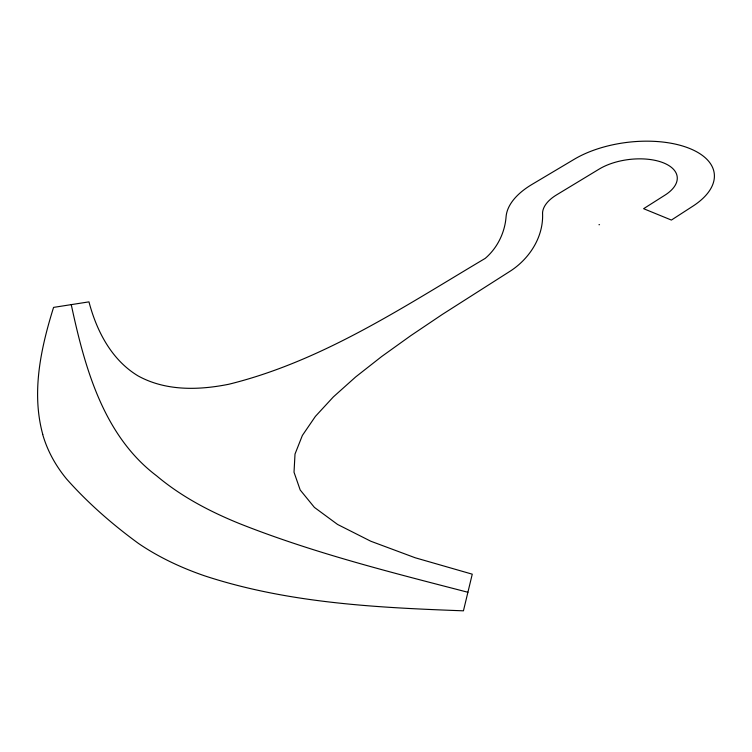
<?xml version="1.0" encoding="UTF-8"?>
<svg xmlns="http://www.w3.org/2000/svg" width="752" height="752" viewBox="0 0 752 752"><rect width="100%" height="100%" fill="white"/><g stroke="black" fill="none" stroke-linecap="round" stroke-linejoin="round"><path stroke-width="1.13" d="M598.949 224.726L599.541 224.669M467.904 592.266C390.918 572.319 313.387 552.964 239.343 523.542C209.799 511.529 181.166 496.517 156.679 475.875C103.137 435.493 84.647 367.051 71.252 304.626M42.789 434.496C31.199 392.412 40.89 348.044 53.571 307.389L88.962 301.862C96.641 331.002 111.475 359.87 138.039 375.887C165.75 391.181 198.66 390.307 228.834 384.244C322.223 361.233 403.495 306.872 485.219 258.387C497.42 247.953 504.912 232.537 506.096 216.576A83.839 43.174 -7.8 0 1 531.974 184.437L574.321 159.227A82.635 41.482 -7 0 1 689.114 148.266A82.635 41.482 -7 0 1 692.893 206.161L671.395 220.063L643.609 208.689L664.994 195.125A45.872 23.021 -7 0 0 663.264 162.78A45.872 23.021 -7 0 0 599.194 169.078L556.593 194.871A46.549 23.951 -7.8 0 0 542.549 212.957C543.79 236.419 529.887 258.237 510.721 270.833L442.308 314.439L410.724 335.693L381.659 356.533L355.668 376.94L333.371 396.896L315.389 416.401L302.37 435.455L295.01 454.058L294.023 472.228L300.198 489.994L314.402 507.393L337.582 524.454L370.783 541.224L415.217 557.777L472.256 574.18L463.439 610.821C376.536 607.616 287.95 603.198 204.704 575.863A370.623 215.119 -11.9 0 1 138.49 543.452C112.49 524.492 87.965 503.097 66.599 478.996A359.729 202.438 -12.7 0 1 42.714 434.524"/></g></svg>
